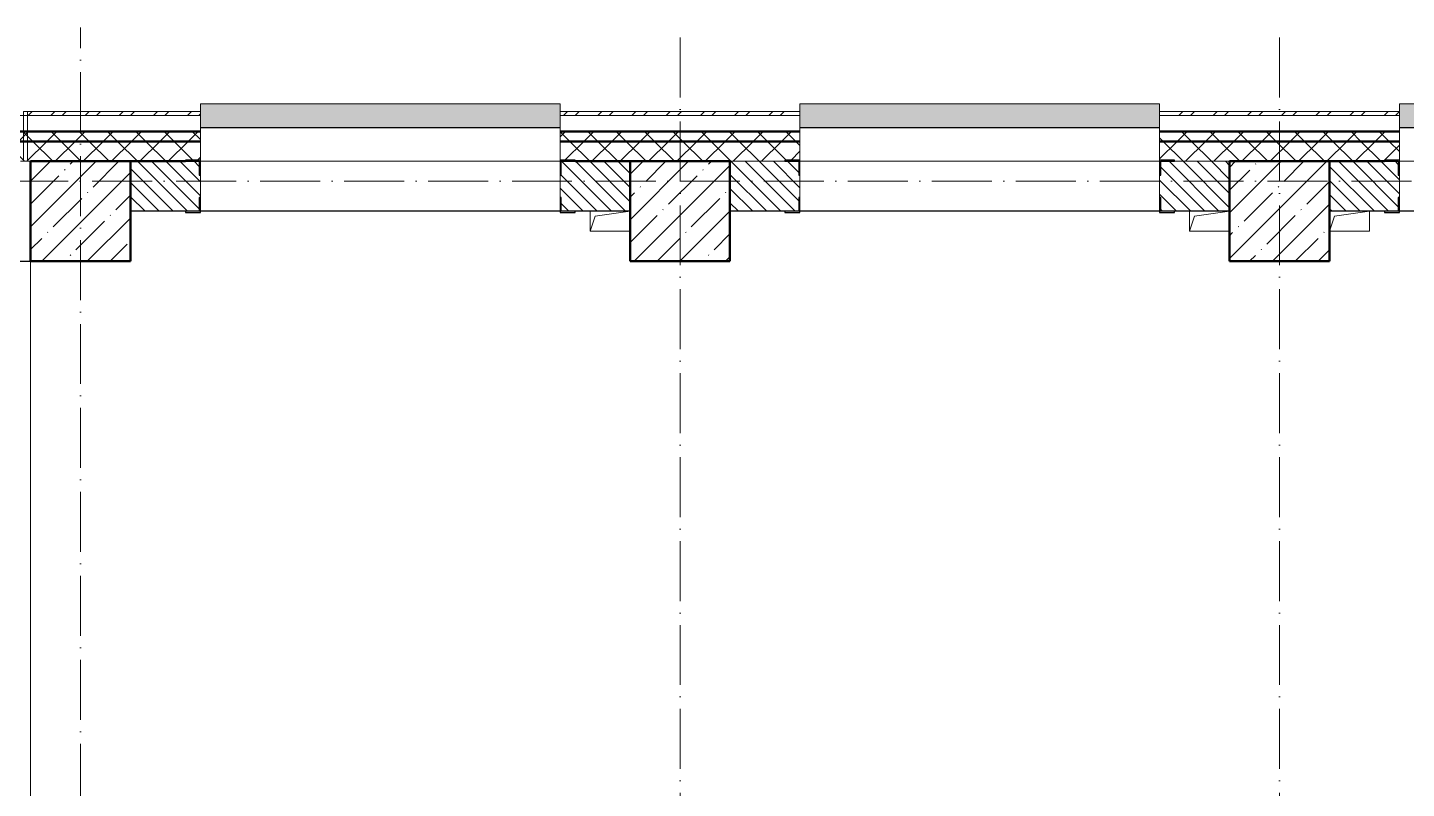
# Model space of a CAD drawing. Header units: millimetres. Extents: x -213536 to 1564669, y 70501 to 942238.
# Drawn here: x 731707 to 738607, y 292623 to 296432 of the extents above; entities that cross this region are included whole.
import ezdxf

# ---------------------------------------------------------------- set-up
doc = ezdxf.new("R2010")
doc.units = ezdxf.units.MM
doc.linetypes.add('50_200_ШТРИХ_1Т_ш5_п1_п1_', pattern=[700, 500, -100, 0, -100])
for name, color, linetype, lineweight in [('3) ЖБ 4м', 3, 'Continuous', 30), ('3.1) ЖБ окна 1.2 м', 102, 'Continuous', 30), ('A-FLOR-____-OTLN', 7, 'Continuous', 9), ('A-GENM-____-MCUT', 7, 'Continuous', 25), ('A-GENM-____-OTLN', 7, 'Continuous', 9), ('A-GENM-____-OTLN-1', 7, 'Continuous', 25), ('A-GLAZ-____-OTLN', 7, 'Continuous', 9), ('A-WALL-____-MCUT-2', 7, 'Continuous', 50), ('A-WALL-____-MCUT-3', 7, 'Continuous', 9), ('A-WALL-____-OTLN', 7, 'Continuous', 9), ('A-WALL-____-PATT-1', 7, 'Continuous', 9), ('A-WALL-FNSH-MCUT-1', 7, 'Continuous', 9), ('S-COLS-____-MCUT', 7, 'Continuous', 50), ('S-COLS-____-OTLN', 7, 'Continuous', 9), ('S-GRID-____-OTLN-1', 7, '50_200_ШТРИХ_1Т_ш5_п1_п1_', 9)]:
    doc.layers.add(name, color=color, linetype=linetype, lineweight=lineweight)
doc.layers.add('A-GLAZ-____-OTLN-1', color=7, linetype='Continuous', lineweight=9, true_color=0xc0c0c0)
pattern_1 = [(45, (693371.93, 286281.11), (-70.71068, 70.71068), []), (135, (693371.93, 286281.11), (-70.71068, -70.71068), [])]
pattern_2 = [(45, (693371.93, 286281.11), (-114.04925, 114.04925), []), (45, (693485.98, 286281.11), (-114.04925, 114.04925), [201.612, -40.322, 3.353, -36.97])]
pattern_3 = [(135, (693371.93, 286281.11), (-35.35534, -35.35534), [])]

# ---------------------------------------------------------------- blocks, each defined once
blk = doc.blocks.new('Фахверк_СКБ_Уголок - 250_2700-27497298-АР1_План отверстий 3 этажа в осях 1-64_А-ГГ')
at = {"layer": 'A-GENM-____-MCUT'}
for p, q in [((200, 181), (125, 181)), ((125, 181), (125, 106)), ((131, 106), (131, 175)), ((131, 175), (200, 175)), ((200, 175), (200, 181)), ((125, 106), (131, 106)), ((131, -6), (125, -6)), ((125, -6), (125, -81)), ((131, -75), (131, -6)), ((125, -81), (200, -81)), ((200, -75), (131, -75)), ((200, -81), (200, -75))]:
    blk.add_line(p, q, dxfattribs=at)
blk = doc.blocks.new('AR_Отверстие прямоугольное _в плите_ - AR_Отверстие прямоугольное _в плите_-V180-АР1_План отверстий 3 этажа в осях 1-64_А-ГГ')
at = {"layer": 'A-GENM-____-OTLN'}
for p, q in [((-100, 50), (-100, -50)), ((-100, -50), (-75, 25)), ((-75, 25), (100, 50)), ((-100, -50), (100, -50))]:
    blk.add_line(p, q, dxfattribs=at)
blk = doc.blocks.new('AR_Отверстие прямоугольное _в плите_ - AR_Отверстие прямоугольное _в плите_-V181-АР1_План отверстий 3 этажа в осях 1-64_А-ГГ')
at = {"layer": 'A-GENM-____-OTLN'}
for p, q in [((-100, -50), (-75, 25)), ((-75, 25), (100, 50)), ((100, -50), (100, 50)), ((-100, -50), (100, -50))]:
    blk.add_line(p, q, dxfattribs=at)
blk = doc.blocks.new('Отлив_СКБ - Отлив витража_120_НВФ-31885687-АР1_План отверстий 3 этажа в осях 1-64_А-ГГ')
at = {"layer": 'A-GLAZ-____-OTLN-1'}
for points in [[(0, 0), (0, -2), (1800, -2), (1800, 0), (534.2, 0)], [(0, -2), (0, -120), (1800, -120), (1800, -2), (534.2, -2)]]:
    blk.add_hatch(color=256, dxfattribs=at).paths.add_polyline_path(points, flags=0)
at = {"layer": 'A-GLAZ-____-OTLN'}
for p, q in [((0, 0), (1800, 0)), ((1800, -2), (0, -2)), ((0, -120), (0, -83)), ((0, -120), (1800, -120)), ((1800, -83), (1800, -120))]:
    blk.add_line(p, q, dxfattribs=at)
blk = doc.blocks.new('Стены 4 - Стены 4-31195499-АР1_План отверстий 3 этажа в осях 1-64_А-ГГ')
at = {"layer": 'A-WALL-____-MCUT-3'}
for p, q in [((-1798.5, 41030.2), (-1798.5, 41010.2)), ((-1548.5, 41030.2), (-1798.5, 41030.2)), ((-1798.5, 41010.2), (-1548.5, 41010.2)), ((-1548.5, 41010.2), (-1548.5, 41030.2))]:
    blk.add_line(p, q, dxfattribs=at)

msp = doc.modelspace()

# ---------------------------------------------------------------- hatches: boundary and pattern name
at = {"layer": 'A-WALL-____-PATT-1'}
h = msp.add_hatch(dxfattribs=at)
h.set_pattern_fill('FP_3', color=256, style=0, pattern_type=2)
h.set_pattern_definition([(45, (693371.93, 286281.11), (-85.53659, 85.53659), []), (45, (693428.95, 286281.11), (-85.53659, 85.53659), [])])
h.paths.add_polyline_path([(765236.9, 295992.2), (765236.9, 296012.2), (761371.9, 296012.2), (761371.9, 295992.2), (764056.8, 295992.2)], flags=0)
h.paths.add_polyline_path([(753452, 295992.2), (753571.9, 295992.2), (753571.9, 296012.2), (752371.9, 296012.2), (752371.9, 295992.2)], flags=0)
h.paths.add_polyline_path([(749917.1, 295992.2), (750571.9, 295992.2), (750571.9, 296012.2), (749371.9, 296012.2), (749371.9, 295992.2)], flags=0)
h.paths.add_polyline_path([(747571.9, 295992.2), (747571.9, 296012.2), (746371.9, 296012.2), (746371.9, 295992.2), (746382.2, 295992.2)], flags=0)
h.paths.add_polyline_path([(744571.9, 295992.2), (744571.9, 296012.2), (743371.9, 296012.2), (743371.9, 295992.2)], flags=0)
h.paths.add_polyline_path([(740371.9, 295992.2), (741571.9, 295992.2), (741571.9, 296012.2), (740371.9, 296012.2)], flags=0)
h.paths.add_polyline_path([(738571.9, 295992.2), (738571.9, 296012.2), (737371.9, 296012.2), (737371.9, 295992.2), (737544.9, 295992.2)], flags=0)
h.paths.add_polyline_path([(734371.9, 295992.2), (735571.9, 295992.2), (735571.9, 296012.2), (734371.9, 296012.2)], flags=0)
h.paths.add_polyline_path([(732571.9, 295992.2), (732571.9, 296012.2), (731706.9, 296012.2), (731706.9, 295992.2), (732242.5, 295992.2)], flags=0)
h = msp.add_hatch(dxfattribs=at)
h.set_pattern_fill('FP_1', color=256, style=0, pattern_type=2)
h.set_pattern_definition(pattern_1)
h.paths.add_polyline_path([(767721.9, 295862.2), (767721.9, 295912.2), (761371.9, 295912.2), (761371.9, 295862.2), (767591.8, 295862.2)], flags=0)
h.paths.add_polyline_path([(753452, 295862.2), (753571.9, 295862.2), (753571.9, 295912.2), (752371.9, 295912.2), (752371.9, 295862.2)], flags=0)
h.paths.add_polyline_path([(750571.9, 295862.2), (750571.9, 295912.2), (749371.9, 295912.2), (749371.9, 295862.2), (749917.1, 295862.2)], flags=0)
h.paths.add_polyline_path([(747571.9, 295862.2), (747571.9, 295912.2), (746371.9, 295912.2), (746371.9, 295862.2), (746382.2, 295862.2)], flags=0)
h.paths.add_polyline_path([(744571.9, 295862.2), (744571.9, 295912.2), (743371.9, 295912.2), (743371.9, 295862.2)], flags=0)
h.paths.add_polyline_path([(740371.9, 295862.2), (741571.9, 295862.2), (741571.9, 295912.2), (740371.9, 295912.2)], flags=0)
h.paths.add_polyline_path([(738571.9, 295862.2), (738571.9, 295912.2), (737371.9, 295912.2), (737371.9, 295862.2), (737544.9, 295862.2)], flags=0)
h.paths.add_polyline_path([(735571.9, 295862.2), (735571.9, 295912.2), (734371.9, 295912.2), (734371.9, 295862.2)], flags=0)
h.paths.add_polyline_path([(732242.5, 295862.2), (732571.9, 295862.2), (732571.9, 295912.2), (731171.9, 295912.2), (731171.9, 295862.2)], flags=0)
h.paths.add_polyline_path([(728171.9, 295862.2), (729371.9, 295862.2), (729371.9, 295912.2), (728171.9, 295912.2)], flags=0)
h.paths.add_polyline_path([(726371.9, 295862.2), (726371.9, 295912.2), (725171.9, 295912.2), (725172.6, 295862.2)], flags=0)
h.paths.add_polyline_path([(723371.9, 295862.2), (723371.9, 295912.2), (722171.9, 295912.2), (722171.9, 295862.2)], flags=0)
h.paths.add_polyline_path([(720371.9, 295862.2), (720371.9, 295912.2), (717201.9, 295912.2), (717201.9, 295862.2), (718102.8, 295862.2)], flags=0)
h = msp.add_hatch(dxfattribs=at)
h.set_pattern_fill('FP_1', color=256, style=0, pattern_type=2)
h.set_pattern_definition(pattern_1)
h.paths.add_polyline_path([(767721.9, 295762.2), (767721.9, 295862.2), (761371.9, 295862.2), (761371.9, 295768.2), (761446.9, 295768.2), (761446.9, 295762.2), (767591.8, 295762.2)], flags=0)
h.paths.add_polyline_path([(753452, 295762.2), (753496.9, 295762.2), (753496.9, 295768.2), (753571.9, 295768.2), (753571.9, 295862.2), (752371.9, 295862.2), (752371.9, 295768.2), (752446.9, 295768.2), (752446.9, 295762.2), (753221.9, 295762.2)], flags=0)
h.paths.add_polyline_path([(750496.9, 295762.2), (750496.9, 295768.2), (750571.9, 295768.2), (750571.9, 295862.2), (749371.9, 295862.2), (749371.9, 295768.2), (749446.9, 295768.2), (749446.9, 295762.2), (749917.1, 295762.2)], flags=0)
h.paths.add_polyline_path([(747496.9, 295762.2), (747496.9, 295768.2), (747571.9, 295768.2), (747571.9, 295862.2), (746371.9, 295862.2), (746371.9, 295768.2), (746446.9, 295768.2), (746446.9, 295762.2), (747221.9, 295762.2)], flags=0)
h.paths.add_polyline_path([(744496.9, 295762.2), (744496.9, 295768.2), (744571.9, 295768.2), (744571.9, 295862.2), (743371.9, 295862.2), (743371.9, 295768.2), (743446.9, 295768.2), (743446.9, 295762.2), (743721.9, 295762.2)], flags=0)
h.paths.add_polyline_path([(741496.9, 295762.2), (741496.9, 295768.2), (741571.9, 295768.2), (741571.9, 295862.2), (740371.9, 295862.2), (740371.9, 295768.2), (740446.9, 295768.2), (740446.9, 295762.2), (741079.8, 295762.2)], flags=0)
h.paths.add_polyline_path([(737446.9, 295762.2), (738496.9, 295762.2), (738496.9, 295768.2), (738571.9, 295768.2), (738571.9, 295862.2), (737371.9, 295862.2), (737371.9, 295768.2), (737446.9, 295768.2)], flags=0)
h.paths.add_polyline_path([(734721.9, 295762.2), (735496.9, 295762.2), (735496.9, 295768.2), (735571.9, 295768.2), (735571.9, 295862.2), (734371.9, 295862.2), (734371.9, 295768.2), (734446.9, 295768.2), (734446.9, 295762.2)], flags=0)
h.paths.add_polyline_path([(732242.5, 295762.2), (732496.9, 295762.2), (732496.9, 295768.2), (732571.9, 295768.2), (732571.9, 295862.2), (731171.9, 295862.2), (731171.9, 295762.2), (732221.9, 295762.2)], flags=0)
h.paths.add_polyline_path([(728707.5, 295762.2), (729296.9, 295762.2), (729296.9, 295768.2), (729371.9, 295768.2), (729371.9, 295862.2), (728171.9, 295862.2), (728171.9, 295762.2), (728671.9, 295762.2)], flags=0)
h.paths.add_polyline_path([(726296.9, 295762.2), (726296.9, 295768.2), (726371.9, 295768.2), (726371.9, 295862.2), (725171.9, 295862.2), (725172.6, 295768.2), (725246.9, 295768.2), (725246.9, 295762.2)], flags=0)
h.paths.add_polyline_path([(723296.9, 295762.2), (723296.9, 295768.2), (723371.9, 295768.2), (723371.9, 295862.2), (722171.9, 295862.2), (722171.9, 295762.2), (722671.9, 295762.2)], flags=0)
h.paths.add_polyline_path([(720296.9, 295762.2), (720296.9, 295768.2), (720371.9, 295768.2), (720371.9, 295862.2), (717201.9, 295862.2), (717201.9, 295762.2), (719671.9, 295762.2)], flags=0)
h = msp.add_hatch(dxfattribs=at)
h.set_pattern_fill('FP_6', color=256, style=0, pattern_type=2)
h.set_pattern_definition(pattern_3)
h.paths.add_polyline_path([(734446.9, 295512.2), (734721.9, 295512.2), (734721.9, 295762.2), (734377.9, 295762.2), (734377.9, 295693.2), (734371.9, 295693.2), (734371.9, 295581.2), (734377.9, 295581.2), (734377.9, 295512.2)], flags=0)
h.paths.add_polyline_path([(732221.9, 295512.2), (732565.9, 295512.2), (732565.9, 295581.2), (732571.9, 295581.2), (732571.9, 295693.2), (732565.9, 295693.2), (732565.9, 295762.2), (732221.9, 295762.2)], flags=0)
h = msp.add_hatch(dxfattribs=at)
h.set_pattern_fill('FP_6', color=256, style=0, pattern_type=2)
h.set_pattern_definition(pattern_3)
h.paths.add_polyline_path([(735565.9, 295512.2), (735565.9, 295581.2), (735571.9, 295581.2), (735571.9, 295693.2), (735565.9, 295693.2), (735565.9, 295762.2), (735221.9, 295762.2), (735221.9, 295512.2), (735496.9, 295512.2)], flags=0)
h.paths.add_polyline_path([(737544.9, 295512.2), (737721.9, 295512.2), (737721.9, 295762.2), (737377.9, 295762.2), (737377.9, 295693.2), (737371.9, 295693.2), (737371.9, 295581.2), (737377.9, 295581.2), (737377.9, 295512.2), (737446.9, 295512.2)], flags=0)
h = msp.add_hatch(dxfattribs=at)
h.set_pattern_fill('FP_6', color=256, style=0, pattern_type=2)
h.set_pattern_definition(pattern_3)
h.paths.add_polyline_path([(743721.9, 295512.2), (743721.9, 295762.2), (743377.9, 295762.2), (743377.9, 295693.2), (743371.9, 295693.2), (743371.9, 295581.2), (743377.9, 295581.2), (743377.9, 295512.2), (743446.9, 295512.2)], flags=0)
h.paths.add_polyline_path([(740377.9, 295512.2), (741565.9, 295512.2), (741565.9, 295581.2), (741571.9, 295581.2), (741571.9, 295693.2), (741565.9, 295693.2), (741565.9, 295762.2), (740377.9, 295762.2), (740377.9, 295693.2), (740371.9, 295693.2), (740371.9, 295581.2), (740377.9, 295581.2), (740377.9, 295513.4)], flags=0)
h.paths.add_polyline_path([(738221.9, 295512.2), (738565.9, 295512.2), (738565.9, 295581.2), (738571.9, 295581.2), (738571.9, 295693.2), (738565.9, 295693.2), (738565.9, 295762.2), (738221.9, 295762.2), (738221.9, 295615.5)], flags=0)
at = {"layer": 'S-COLS-____-OTLN'}
h = msp.add_hatch(dxfattribs=at)
h.set_pattern_fill('FP_38', color=256, style=0, pattern_type=2)
h.set_pattern_definition(pattern_2)
h.paths.add_polyline_path([(731721.9, 295262.2), (732221.9, 295262.2), (732221.9, 295762.2), (731721.9, 295762.2)], flags=0)
h = msp.add_hatch(dxfattribs=at)
h.set_pattern_fill('FP_38', color=256, style=0, pattern_type=2)
h.set_pattern_definition(pattern_2)
h.paths.add_polyline_path([(734721.9, 295262.2), (735221.9, 295262.2), (735221.9, 295762.2), (734721.9, 295762.2), (734721.9, 295615.5)], flags=0)
h = msp.add_hatch(dxfattribs=at)
h.set_pattern_fill('FP_38', color=256, style=0, pattern_type=2)
h.set_pattern_definition(pattern_2)
h.paths.add_polyline_path([(737721.9, 295262.2), (738221.9, 295262.2), (738221.9, 295762.2), (737721.9, 295762.2), (737721.9, 295615.5)], flags=0)

# ---------------------------------------------------------------- linework, layer by layer
at = {"layer": '3) ЖБ 4м'}
for points in [[(731171.9, 295512.2), (731171.9, 295262.2), (732221.9, 295262.2), (732221.9, 295512.2)], [(734721.9, 295512.2), (734721.9, 295262.2), (735221.9, 295262.2), (735221.9, 295512.2)], [(737721.9, 295512.2), (737721.9, 295262.2), (738221.9, 295262.2), (738221.9, 295512.2)]]:
    msp.add_lwpolyline(points, dxfattribs=at)
at = {"layer": '3.1) ЖБ окна 1.2 м'}
for points in [[(734721.9, 295512.2), (732227.9, 295512.2)], [(737721.9, 295512.2), (735221.9, 295512.2)], [(743721.9, 295512.2), (738221.9, 295512.2)]]:
    msp.add_lwpolyline(points, dxfattribs=at)
at = {"layer": 'A-FLOR-____-OTLN'}
msp.add_line((731721.9, 295262.2), (731721.9, 292362.2), dxfattribs=at)
at = {"layer": 'A-WALL-____-MCUT-2'}
for p, q in [((732571.9, 295912.2), (731171.9, 295912.2)), ((735571.9, 295912.2), (734371.9, 295912.2)), ((738571.9, 295912.2), (737371.9, 295912.2)), ((732571.9, 295862.2), (731171.9, 295862.2)), ((735571.9, 295862.2), (734371.9, 295862.2)), ((738571.9, 295862.2), (737371.9, 295862.2)), ((732221.9, 295762.2), (732496.9, 295762.2)), ((734446.9, 295762.2), (734721.9, 295762.2)), ((738221.9, 295762.2), (738496.9, 295762.2))]:
    msp.add_line(p, q, dxfattribs=at)
at = {"layer": 'A-WALL-____-MCUT-3'}
for p, q in [((732571.9, 295992.2), (731171.9, 295992.2)), ((732571.9, 295768.2), (732571.9, 295992.2)), ((735571.9, 295992.2), (734371.9, 295992.2)), ((734371.9, 295992.2), (734371.9, 295768.2)), ((735571.9, 295768.2), (735571.9, 295992.2)), ((738571.9, 295992.2), (737371.9, 295992.2)), ((737371.9, 295992.2), (737371.9, 295768.2)), ((738571.9, 295768.2), (738571.9, 295992.2)), ((731671.9, 295762.2), (732221.9, 295762.2)), ((732221.9, 295762.2), (732221.9, 295512.2)), ((735496.9, 295762.2), (734721.9, 295762.2)), ((734721.9, 295512.2), (734721.9, 295762.2)), ((735221.9, 295762.2), (735221.9, 295512.2)), ((738221.9, 295762.2), (737446.9, 295762.2)), ((737721.9, 295512.2), (737721.9, 295762.2)), ((738221.9, 295762.2), (738221.9, 295512.2)), ((732571.9, 295581.2), (732571.9, 295693.2)), ((734371.9, 295693.2), (734371.9, 295581.2)), ((735571.9, 295581.2), (735571.9, 295693.2)), ((737371.9, 295693.2), (737371.9, 295581.2)), ((738571.9, 295581.2), (738571.9, 295693.2)), ((732221.9, 295512.2), (732496.9, 295512.2)), ((734446.9, 295512.2), (734721.9, 295512.2)), ((735221.9, 295512.2), (735496.9, 295512.2)), ((737446.9, 295512.2), (737721.9, 295512.2)), ((738221.9, 295512.2), (738496.9, 295512.2))]:
    msp.add_line(p, q, dxfattribs=at)
at = {"layer": 'A-WALL-____-OTLN'}
for p, q in [((732571.9, 295762.2), (734371.9, 295762.2)), ((734371.9, 295762.2), (734371.9, 295762.2)), ((737371.9, 295762.2), (735571.9, 295762.2)), ((740371.9, 295762.2), (738571.9, 295762.2)), ((734371.9, 295512.2), (732571.9, 295512.2)), ((737371.9, 295512.2), (735571.9, 295512.2)), ((740371.9, 295512.2), (738571.9, 295512.2))]:
    msp.add_line(p, q, dxfattribs=at)
at = {"layer": 'A-WALL-FNSH-MCUT-1'}
for p, q in [((732571.9, 296012.2), (731706.9, 296012.2)), ((731706.9, 296012.2), (731706.9, 295992.2)), ((732571.9, 295992.2), (732571.9, 296012.2)), ((735571.9, 296012.2), (734371.9, 296012.2)), ((734371.9, 296012.2), (734371.9, 295992.2)), ((735571.9, 295992.2), (735571.9, 296012.2)), ((738571.9, 296012.2), (737371.9, 296012.2)), ((737371.9, 296012.2), (737371.9, 295992.2)), ((738571.9, 295992.2), (738571.9, 296012.2)), ((734371.9, 295992.2), (734371.9, 295992.2)), ((737371.9, 295992.2), (737371.9, 295992.2))]:
    msp.add_line(p, q, dxfattribs=at)
at = {"layer": 'S-COLS-____-MCUT'}
for p, q in [((732221.9, 295762.2), (731721.9, 295762.2)), ((731721.9, 295762.2), (731721.9, 295262.2)), ((732221.9, 295262.2), (732221.9, 295762.2)), ((735221.9, 295762.2), (734721.9, 295762.2)), ((734721.9, 295762.2), (734721.9, 295262.2)), ((735221.9, 295262.2), (735221.9, 295762.2)), ((738221.9, 295762.2), (737721.9, 295762.2)), ((737721.9, 295762.2), (737721.9, 295262.2)), ((738221.9, 295262.2), (738221.9, 295762.2)), ((731721.9, 295262.2), (732221.9, 295262.2)), ((734721.9, 295262.2), (735221.9, 295262.2)), ((737721.9, 295262.2), (738221.9, 295262.2))]:
    msp.add_line(p, q, dxfattribs=at)
at = {"layer": 'S-GRID-____-OTLN-1', "color": 251, "ltscale": 0.6, "true_color": 0x636466}
for p, q in [((731971.9, 282044.9), (731971.9, 296431.7)), ((734971.9, 281798.5), (734971.9, 296431.7)), ((737971.9, 281798.5), (737971.9, 296431.7)), ((797446.3, 295662.2), (688942.1, 295662.2))]:
    msp.add_line(p, q, dxfattribs=at)

# ---------------------------------------------------------------- block references
at = {"layer": 'A-GENM-____-OTLN'}
for name, p in [('AR_Отверстие прямоугольное _в плите_ - AR_Отверстие прямоугольное _в плите_-V180-АР1_План отверстий 3 этажа в осях 1-64_А-ГГ', (734621.9, 295462.2)), ('AR_Отверстие прямоугольное _в плите_ - AR_Отверстие прямоугольное _в плите_-V180-АР1_План отверстий 3 этажа в осях 1-64_А-ГГ', (737621.9, 295462.2)), ('AR_Отверстие прямоугольное _в плите_ - AR_Отверстие прямоугольное _в плите_-V181-АР1_План отверстий 3 этажа в осях 1-64_А-ГГ', (738321.9, 295462.2))]:
    msp.add_blockref(name, p, dxfattribs=at)
at = {"layer": 'A-GENM-____-OTLN-1', "rotation": 180}
for p in [(732696.9, 295687.2), (735696.9, 295687.2), (738696.9, 295687.2)]:
    msp.add_blockref('Фахверк_СКБ_Уголок - 250_2700-27497298-АР1_План отверстий 3 этажа в осях 1-64_А-ГГ', p, dxfattribs=at)
at = {"layer": 'A-GENM-____-OTLN-1'}
for p in [(734246.9, 295587.2), (737246.9, 295587.2)]:
    msp.add_blockref('Фахверк_СКБ_Уголок - 250_2700-27497298-АР1_План отверстий 3 этажа в осях 1-64_А-ГГ', p, dxfattribs=at)
at = {"layer": 'A-GLAZ-____-OTLN', "rotation": 180}
for p in [(734371.9, 295929.2), (737371.9, 295929.2), (740371.9, 295929.2)]:
    msp.add_blockref('Отлив_СКБ - Отлив витража_120_НВФ-31885687-АР1_План отверстий 3 этажа в осях 1-64_А-ГГ', p, dxfattribs=at)
at = {"layer": 'A-WALL-____-OTLN', "rotation": 89.9999999999999}
msp.add_blockref('Стены 4 - Стены 4-31195499-АР1_План отверстий 3 этажа в осях 1-64_А-ГГ', (772717.2, 297560.7), dxfattribs=at)

doc.saveas('drawing.dxf')
